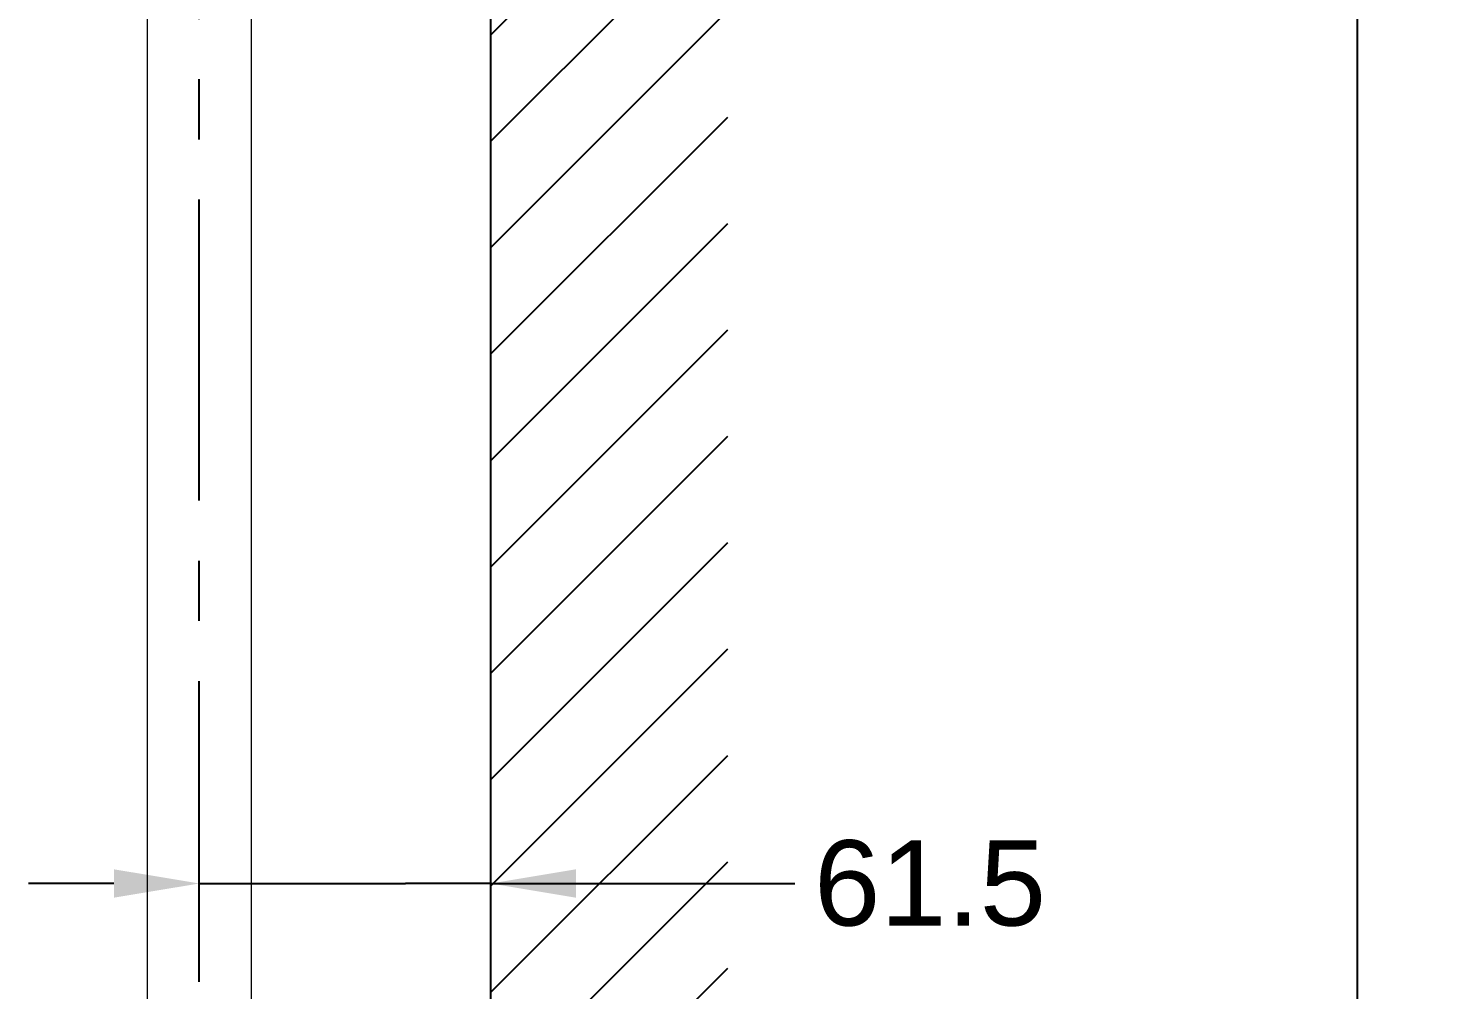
# Model space of a CAD drawing. Header units: millimetres. Extents: x 2433 to 4809, y -10272 to -6912.
# Drawn here: x 4290.9 to 4591.6, y -8923.2 to -8720.4 of the extents above; entities that cross this region are included whole.
import ezdxf

# ---------------------------------------------------------------- set-up
doc = ezdxf.new("R2010")
doc.units = ezdxf.units.MM
doc.linetypes.add('CENTERX2', pattern=[101.6, 63.5, -12.7, 12.7, -12.7])
doc.layers.add('CENTER', color=1, linetype='CENTERX2')
doc.layers.add('hatch', color=2, linetype='Continuous')
doc.layers.add('DIM', color=3, linetype='Continuous', lineweight=13)
doc.styles.add('ARIAL', font='arial.ttf')
doc.dimstyles.get("Standard").update_dxf_attribs({"dimtxt": 15, "dimasz": 15, "dimexe": 0.18, "dimexo": 0.0625, "dimgap": 4, "dimtad": 0, "dimtih": 1, "dimtoh": 1, "dimdec": 1, "dimdsep": 46, "dimtxsty": 'ARIAL', "dimcen": 0, "dimclrd": 3, "dimclre": 3, "dimclrt": 3, "dimadec": 0, "dimazin": 0, "dimtfac": 1, "dimtdec": 1, "dimtofl": 0, "dimtmove": 0, "dimatfit": 3, "dimfxl": 1, "dimtolj": 1, "dimtzin": 0, "dimarcsym": 0})

# ---------------------------------------------------------------- blocks, each defined once
blk = doc.blocks.new('*D51')
at = {"layer": 'Defpoints', "color": 0, "transparency": 16777216}
for p in [(4424.56, -8213.42), (4374.66, -9105.47), (4571.19, -9105.47)]:
    blk.add_point(p, dxfattribs=at)
at = {"layer": 'DIM', "color": 3, "lineweight": -2, "transparency": 16777216}
for p, q in [((4424.62, -8213.42), (4571.37, -8213.42)), ((4571.19, -8231.42), (4571.19, -8645.25)), ((4571.19, -9087.47), (4571.19, -8673.63)), ((4374.72, -9105.47), (4571.37, -9105.47))]:
    blk.add_line(p, q, dxfattribs=at)
at = {"layer": 'DIM', "color": 3, "transparency": 16777216}
for points in [[(4568.19, -8231.42), (4574.19, -8231.42), (4571.19, -8213.42)], [(4568.19, -9087.47), (4574.19, -9087.47), (4571.19, -9105.47)]]:
    blk.add_solid(points, dxfattribs=at)
at = {"layer": 'DIM', "color": 3, "transparency": 16777216, "insert": (4571.19, -8659.44), "char_height": 18, "attachment_point": 5, "style": 'ARIAL'}
blk.add_mtext('\\A1;892', dxfattribs=at)
blk = doc.blocks.new('*D57')
at = {"layer": 'Defpoints', "color": 0, "transparency": 16777216}
for p in [(4326.86, -8900.87), (4388.36, -8900.87), (4388.36, -8900.87)]:
    blk.add_point(p, dxfattribs=at)
at = {"layer": 'DIM', "color": 3, "lineweight": -2, "transparency": 16777216}
for p, q in [((4308.86, -8900.87), (4290.86, -8900.87)), ((4326.86, -8900.81), (4326.86, -8900.69)), ((4326.86, -8900.87), (4344.86, -8900.87)), ((4344.86, -8900.87), (4370.36, -8900.87)), ((4388.36, -8900.87), (4370.36, -8900.87)), ((4388.36, -8900.81), (4388.36, -8900.69)), ((4388.36, -8900.87), (4452.53, -8900.87)), ((4406.36, -8900.87), (4424.36, -8900.87))]:
    blk.add_line(p, q, dxfattribs=at)
at = {"layer": 'DIM', "color": 3, "transparency": 16777216}
for points in [[(4308.86, -8897.87), (4308.86, -8903.87), (4326.86, -8900.87)], [(4406.36, -8897.87), (4406.36, -8903.87), (4388.36, -8900.87)]]:
    blk.add_solid(points, dxfattribs=at)
at = {"layer": 'DIM', "color": 3, "transparency": 16777216, "insert": (4481.02, -8900.87), "char_height": 18, "attachment_point": 5, "style": 'ARIAL'}
blk.add_mtext('\\A1;61.5', dxfattribs=at)

msp = doc.modelspace()

# ---------------------------------------------------------------- hatches: boundary and pattern name
at = {"layer": 'hatch'}
h = msp.add_hatch(dxfattribs=at)
h.set_pattern_fill('ANSI31', color=256, scale=5)
h.set_pattern_definition([(45, (-10748.396, -4416.275), (-11.22532, 11.22532), [])])
h.paths.add_polyline_path([(4388.36, -9950.16), (4438.36, -9950.16), (4438.36, -7879.59), (4388.36, -7879.59)])

# ---------------------------------------------------------------- linework, layer by layer
msp.add_line((4388.36, -9950.16), (4388.36, -7808.17))
at = {"linetype": 'Continuous', "lineweight": 18, "extrusion": (-1, -2.22045e-16, 0)}
for p, q in [((4315.86, -8598.98), (4315.86, -9069.48)), ((4337.86, -9069.1), (4337.86, -8598.99))]:
    msp.add_line(p, q, dxfattribs=at)
at = {"layer": 'CENTER'}
msp.add_line((4326.86, -9124.85), (4326.86, -7885.68), dxfattribs=at)

# ---------------------------------------------------------------- dimensions: what is measured, and where the dimension line sits
at = {"layer": 'DIM', "color": 3}
dim = msp.add_linear_dim(base=(4571.19, -9105.47), p1=(4424.56, -8213.42), p2=(4374.66, -9105.47), angle=90, text='892', dimstyle='Standard', override={"dimtxt": 18, "dimasz": 18, "dimgap": 5}, dxfattribs=at)
dim.commit()
dim.dimension.update_dxf_attribs({"geometry": '*D51', "text_midpoint": (4571.19, -8659.44)})
dim = msp.add_linear_dim(base=(4388.36, -8900.87), p1=(4326.86, -8900.87), p2=(4388.36, -8900.87), dimstyle='Standard', override={"dimtxt": 18, "dimasz": 18, "dimgap": 5}, dxfattribs=at)
dim.commit()
dim.dimension.update_dxf_attribs({"geometry": '*D57', "text_midpoint": (4481.02, -8900.87), "dimtype": 160})

doc.saveas('drawing.dxf')
